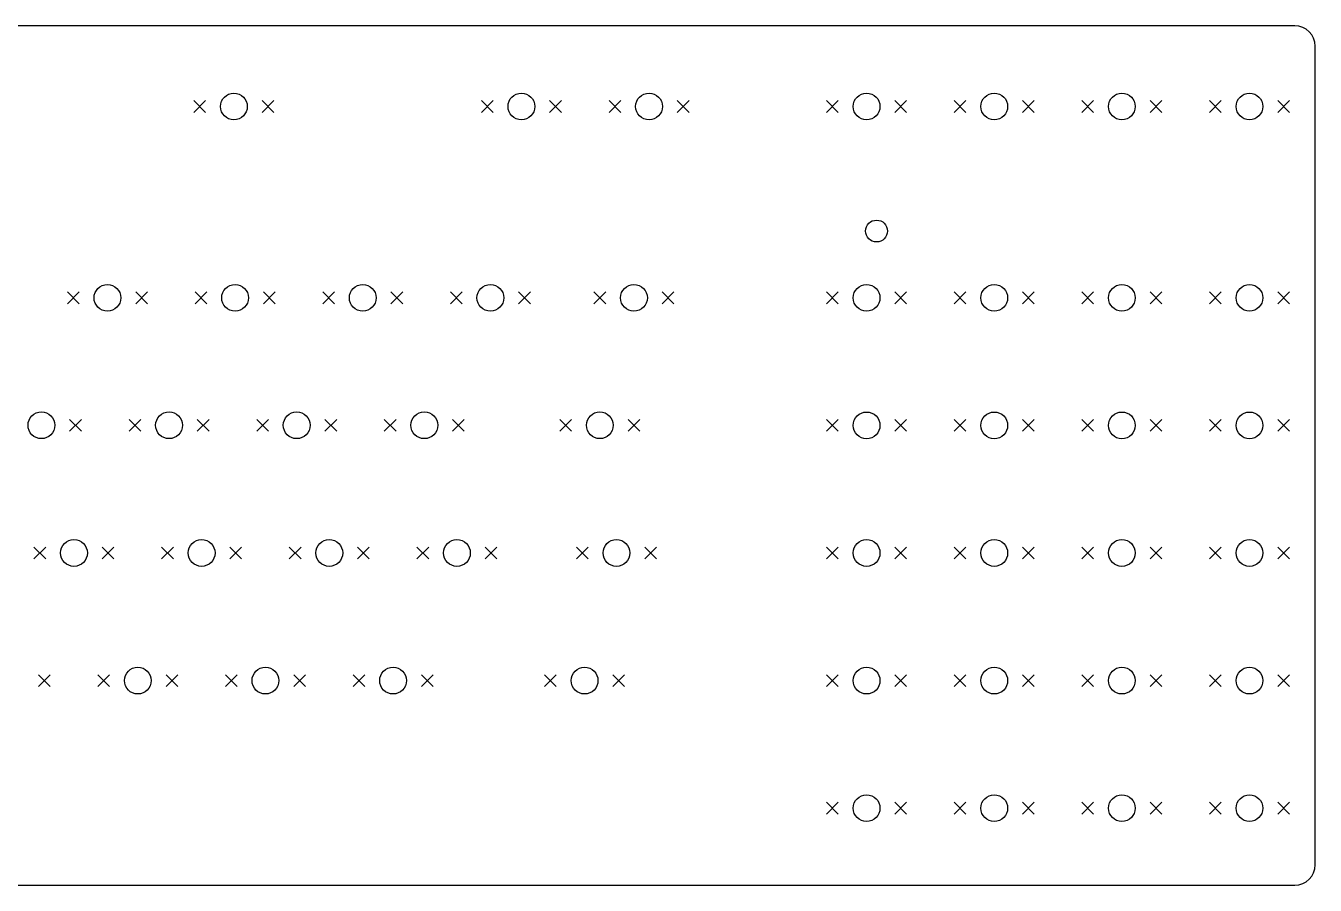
# Model space of a CAD drawing. Extents: x -0.1 to 15.2, y -5.5 to 0.
# Drawn here: x 7.64 to 15.2, y -5.04 to 0 of the extents above; entities that cross this region are included whole.
import ezdxf

# ---------------------------------------------------------------- set-up
doc = ezdxf.new("R2010")
doc.units = 0
doc.header["$MEASUREMENT"] = 0
doc.layers.add('BLACK', color=7, linetype='CONTINUOUS')

msp = doc.modelspace()

# ---------------------------------------------------------------- linework, layer by layer
at = {"layer": 'BLACK', "linetype": 'CONTINUOUS'}
for p, q in [((15.076, -0.001181), (0.119291, -0.001181)), ((15.1961, -4.92047), (15.1961, -0.12126)), ((8.62461, -0.439961), (8.6935, -0.508858)), ((8.6935, -0.439961), (8.62461, -0.508858)), ((9.02461, -0.439961), (9.0935, -0.508858)), ((9.0935, -0.439961), (9.02461, -0.508858)), ((10.3096, -0.439961), (10.3785, -0.508858)), ((10.3785, -0.439961), (10.3096, -0.508858)), ((10.7096, -0.439961), (10.7785, -0.508858)), ((10.7785, -0.439961), (10.7096, -0.508858)), ((11.0577, -0.439961), (11.1266, -0.508858)), ((11.1266, -0.439961), (11.0577, -0.508858)), ((11.4577, -0.439961), (11.5266, -0.508858)), ((11.5266, -0.439961), (11.4577, -0.508858)), ((12.3325, -0.439961), (12.4014, -0.508858)), ((12.4014, -0.439961), (12.3325, -0.508858)), ((12.7325, -0.439961), (12.8014, -0.508858)), ((12.8014, -0.439961), (12.7325, -0.508858)), ((13.0805, -0.439961), (13.1494, -0.508858)), ((13.1494, -0.439961), (13.0805, -0.508858)), ((13.4805, -0.439961), (13.5494, -0.508858)), ((13.5494, -0.439961), (13.4805, -0.508858)), ((13.8285, -0.439961), (13.8974, -0.508858)), ((13.8974, -0.439961), (13.8285, -0.508858)), ((14.2285, -0.439961), (14.2974, -0.508858)), ((14.2974, -0.439961), (14.2285, -0.508858)), ((14.5766, -0.439961), (14.6455, -0.508858)), ((14.6455, -0.439961), (14.5766, -0.508858)), ((14.9766, -0.439961), (15.0455, -0.508858)), ((15.0455, -0.439961), (14.9766, -0.508858)), ((7.88366, -1.56201), (7.95256, -1.63091)), ((7.95256, -1.56201), (7.88366, -1.63091)), ((8.28366, -1.56201), (8.35256, -1.63091)), ((8.35256, -1.56201), (8.28366, -1.63091)), ((8.63169, -1.56201), (8.70059, -1.63091)), ((8.70059, -1.56201), (8.63169, -1.63091)), ((9.03169, -1.56201), (9.10059, -1.63091)), ((9.10059, -1.56201), (9.03169, -1.63091)), ((9.37972, -1.56201), (9.44862, -1.63091)), ((9.44862, -1.56201), (9.37972, -1.63091)), ((9.77972, -1.56201), (9.84862, -1.63091)), ((9.84862, -1.56201), (9.77972, -1.63091)), ((10.1278, -1.56201), (10.1967, -1.63091)), ((10.1967, -1.56201), (10.1278, -1.63091)), ((10.5278, -1.56201), (10.5967, -1.63091)), ((10.5967, -1.56201), (10.5278, -1.63091)), ((10.9693, -1.56201), (11.0382, -1.63091)), ((11.0382, -1.56201), (10.9693, -1.63091)), ((11.3693, -1.56201), (11.4382, -1.63091)), ((11.4382, -1.56201), (11.3693, -1.63091)), ((12.3325, -1.56201), (12.4014, -1.63091)), ((12.4014, -1.56201), (12.3325, -1.63091)), ((12.7325, -1.56201), (12.8014, -1.63091)), ((12.8014, -1.56201), (12.7325, -1.63091)), ((13.0805, -1.56201), (13.1494, -1.63091)), ((13.1494, -1.56201), (13.0805, -1.63091)), ((13.4805, -1.56201), (13.5494, -1.63091)), ((13.5494, -1.56201), (13.4805, -1.63091)), ((13.8285, -1.56201), (13.8974, -1.63091)), ((13.8974, -1.56201), (13.8285, -1.63091)), ((14.2285, -1.56201), (14.2974, -1.63091)), ((14.2974, -1.56201), (14.2285, -1.63091)), ((14.5766, -1.56201), (14.6455, -1.63091)), ((14.6455, -1.56201), (14.5766, -1.63091)), ((14.9766, -1.56201), (15.0455, -1.63091)), ((15.0455, -1.56201), (14.9766, -1.63091)), ((7.89665, -2.30906), (7.96555, -2.37795)), ((7.96555, -2.30906), (7.89665, -2.37795)), ((8.24469, -2.30906), (8.31358, -2.37795)), ((8.31358, -2.30906), (8.24469, -2.37795)), ((8.64469, -2.30906), (8.71358, -2.37795)), ((8.71358, -2.30906), (8.64469, -2.37795)), ((8.99272, -2.30906), (9.06161, -2.37795)), ((9.06161, -2.30906), (8.99272, -2.37795)), ((9.39272, -2.30906), (9.46161, -2.37795)), ((9.46161, -2.30906), (9.39272, -2.37795)), ((9.74075, -2.30906), (9.80965, -2.37795)), ((9.80965, -2.30906), (9.74075, -2.37795)), ((10.1407, -2.30906), (10.2096, -2.37795)), ((10.2096, -2.30906), (10.1407, -2.37795)), ((10.7693, -2.30906), (10.8382, -2.37795)), ((10.8382, -2.30906), (10.7693, -2.37795)), ((11.1693, -2.30906), (11.2382, -2.37795)), ((11.2382, -2.30906), (11.1693, -2.37795)), ((12.3325, -2.31004), (12.4014, -2.37894)), ((12.4014, -2.31004), (12.3325, -2.37894)), ((12.7325, -2.31004), (12.8014, -2.37894)), ((12.8014, -2.31004), (12.7325, -2.37894)), ((13.0805, -2.31004), (13.1494, -2.37894)), ((13.1494, -2.31004), (13.0805, -2.37894)), ((13.4805, -2.31004), (13.5494, -2.37894)), ((13.5494, -2.31004), (13.4805, -2.37894)), ((13.8285, -2.31004), (13.8974, -2.37894)), ((13.8974, -2.31004), (13.8285, -2.37894)), ((14.2285, -2.31004), (14.2974, -2.37894)), ((14.2974, -2.31004), (14.2285, -2.37894)), ((14.5766, -2.31004), (14.6455, -2.37894)), ((14.6455, -2.31004), (14.5766, -2.37894)), ((14.9766, -2.31004), (15.0455, -2.37894)), ((15.0455, -2.31004), (14.9766, -2.37894)), ((7.6876, -3.05807), (7.7565, -3.12697)), ((7.7565, -3.05807), (7.6876, -3.12697)), ((8.0876, -3.05807), (8.1565, -3.12697)), ((8.1565, -3.05807), (8.0876, -3.12697)), ((8.43563, -3.05807), (8.50453, -3.12697)), ((8.50453, -3.05807), (8.43563, -3.12697)), ((8.83563, -3.05807), (8.90453, -3.12697)), ((8.90453, -3.05807), (8.83563, -3.12697)), ((9.18366, -3.05807), (9.25256, -3.12697)), ((9.25256, -3.05807), (9.18366, -3.12697)), ((9.58366, -3.05807), (9.65256, -3.12697)), ((9.65256, -3.05807), (9.58366, -3.12697)), ((9.93169, -3.05807), (10.0006, -3.12697)), ((10.0006, -3.05807), (9.93169, -3.12697)), ((10.3317, -3.05807), (10.4006, -3.12697)), ((10.4006, -3.05807), (10.3317, -3.12697)), ((10.8667, -3.05807), (10.9356, -3.12697)), ((10.9356, -3.05807), (10.8667, -3.12697)), ((11.2667, -3.05807), (11.3356, -3.12697)), ((11.3356, -3.05807), (11.2667, -3.12697)), ((12.3325, -3.05807), (12.4014, -3.12697)), ((12.4014, -3.05807), (12.3325, -3.12697)), ((12.7325, -3.05807), (12.8014, -3.12697)), ((12.8014, -3.05807), (12.7325, -3.12697)), ((13.0805, -3.05807), (13.1494, -3.12697)), ((13.1494, -3.05807), (13.0805, -3.12697)), ((13.4805, -3.05807), (13.5494, -3.12697)), ((13.5494, -3.05807), (13.4805, -3.12697)), ((13.8285, -3.05807), (13.8974, -3.12697)), ((13.8974, -3.05807), (13.8285, -3.12697)), ((14.2285, -3.05807), (14.2974, -3.12697)), ((14.2974, -3.05807), (14.2285, -3.12697)), ((14.5766, -3.05807), (14.6455, -3.12697)), ((14.6455, -3.05807), (14.5766, -3.12697)), ((14.9766, -3.05807), (15.0455, -3.12697)), ((15.0455, -3.05807), (14.9766, -3.12697)), ((7.71358, -3.8061), (7.78248, -3.875)), ((7.78248, -3.8061), (7.71358, -3.875)), ((8.06161, -3.8061), (8.13051, -3.875)), ((8.13051, -3.8061), (8.06161, -3.875)), ((8.46161, -3.8061), (8.53051, -3.875)), ((8.53051, -3.8061), (8.46161, -3.875)), ((8.80965, -3.8061), (8.87854, -3.875)), ((8.87854, -3.8061), (8.80965, -3.875)), ((9.20965, -3.8061), (9.27854, -3.875)), ((9.27854, -3.8061), (9.20965, -3.875)), ((9.55768, -3.8061), (9.62657, -3.875)), ((9.62657, -3.8061), (9.55768, -3.875)), ((9.95768, -3.8061), (10.0266, -3.875)), ((10.0266, -3.8061), (9.95768, -3.875)), ((10.6797, -3.8061), (10.7486, -3.875)), ((10.7486, -3.8061), (10.6797, -3.875)), ((11.0797, -3.8061), (11.1486, -3.875)), ((11.1486, -3.8061), (11.0797, -3.875)), ((12.3325, -3.8061), (12.4014, -3.875)), ((12.4014, -3.8061), (12.3325, -3.875)), ((12.7325, -3.8061), (12.8014, -3.875)), ((12.8014, -3.8061), (12.7325, -3.875)), ((13.0805, -3.8061), (13.1494, -3.875)), ((13.1494, -3.8061), (13.0805, -3.875)), ((13.4805, -3.8061), (13.5494, -3.875)), ((13.5494, -3.8061), (13.4805, -3.875)), ((13.8285, -3.8061), (13.8974, -3.875)), ((13.8974, -3.8061), (13.8285, -3.875)), ((14.2285, -3.8061), (14.2974, -3.875)), ((14.2974, -3.8061), (14.2285, -3.875)), ((14.5766, -3.8061), (14.6455, -3.875)), ((14.6455, -3.8061), (14.5766, -3.875)), ((14.9766, -3.8061), (15.0455, -3.875)), ((15.0455, -3.8061), (14.9766, -3.875)), ((12.3325, -4.55413), (12.4014, -4.62303)), ((12.4014, -4.55413), (12.3325, -4.62303)), ((12.7325, -4.55413), (12.8014, -4.62303)), ((12.8014, -4.55413), (12.7325, -4.62303)), ((13.0805, -4.55413), (13.1494, -4.62303)), ((13.1494, -4.55413), (13.0805, -4.62303)), ((13.4805, -4.55413), (13.5494, -4.62303)), ((13.5494, -4.55413), (13.4805, -4.62303)), ((13.8285, -4.55413), (13.8974, -4.62303)), ((13.8974, -4.55413), (13.8285, -4.62303)), ((14.2285, -4.55413), (14.2974, -4.62303)), ((14.2974, -4.55413), (14.2285, -4.62303)), ((14.5766, -4.55413), (14.6455, -4.62303)), ((14.6455, -4.55413), (14.5766, -4.62303)), ((14.9766, -4.55413), (15.0455, -4.62303)), ((15.0455, -4.55413), (14.9766, -4.62303)), ((0.119291, -5.04055), (15.076, -5.04055))]:
    msp.add_line(p, q, dxfattribs=at)
at = {"layer": 'BLACK'}
for centre, radius in [((8.85906, -0.474409), 0.0785), ((10.5441, -0.474409), 0.0785), ((11.2921, -0.474409), 0.0785), ((12.5669, -0.474409), 0.0785), ((13.315, -0.474409), 0.0785), ((14.063, -0.474409), 0.0785), ((14.811, -0.474409), 0.0785), ((12.6255, -1.20474), 0.063984), ((8.11811, -1.59646), 0.0785), ((8.86614, -1.59646), 0.0785), ((9.61417, -1.59646), 0.0785), ((10.3622, -1.59646), 0.0785), ((11.2037, -1.59646), 0.0785), ((12.5669, -1.59646), 0.0785), ((13.315, -1.59646), 0.0785), ((14.063, -1.59646), 0.0785), ((14.811, -1.59646), 0.0785), ((7.7311, -2.3435), 0.0785), ((8.47913, -2.3435), 0.0785), ((9.22717, -2.3435), 0.0785), ((9.9752, -2.3435), 0.0785), ((11.0037, -2.3435), 0.0785), ((12.5669, -2.34449), 0.0785), ((13.315, -2.34449), 0.0785), ((14.063, -2.34449), 0.0785), ((14.811, -2.34449), 0.0785), ((7.92205, -3.09252), 0.0785), ((8.67008, -3.09252), 0.0785), ((9.41811, -3.09252), 0.0785), ((10.1661, -3.09252), 0.0785), ((11.1012, -3.09252), 0.0785), ((12.5669, -3.09252), 0.0785), ((13.315, -3.09252), 0.0785), ((14.063, -3.09252), 0.0785), ((14.811, -3.09252), 0.0785), ((8.29606, -3.84055), 0.0785), ((9.04409, -3.84055), 0.0785), ((9.79213, -3.84055), 0.0785), ((10.9142, -3.84055), 0.0785), ((12.5669, -3.84055), 0.0785), ((13.315, -3.84055), 0.0785), ((14.063, -3.84055), 0.0785), ((14.811, -3.84055), 0.0785), ((12.5669, -4.58858), 0.0785), ((13.315, -4.58858), 0.0785), ((14.063, -4.58858), 0.0785), ((14.811, -4.58858), 0.0785)]:
    msp.add_circle(centre, radius, dxfattribs=at)
for centre, start, end in [((15.076, -0.12126), 0, 90), ((15.076, -4.92047), -90, 0)]:
    msp.add_arc(centre, 0.120079, start, end, dxfattribs=at)

doc.saveas('drawing.dxf')
